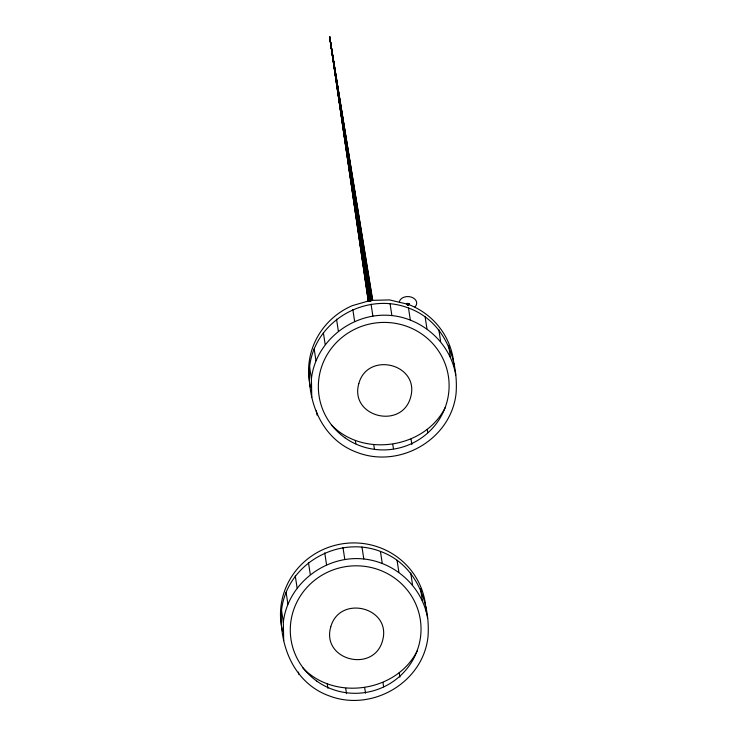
<?xml version="1.0" encoding="UTF-8"?>
<svg xmlns="http://www.w3.org/2000/svg" width="737" height="737" viewBox="0 0 737 737"><rect width="100%" height="100%" fill="white"/><g stroke="black" fill="none" stroke-linecap="round" stroke-linejoin="round"><path stroke-width="1.11" d="M408.814 303.708C405.875 305.781 406.806 302.382 408.842 304.731C409.615 303.211 407.082 303.018 407.791 305.044M309.595 366.897C314.662 320.973 365.884 291.576 408.501 308.011C443.591 320.678 458.727 358.55 456.065 393.54C450.989 439.473 399.767 468.861 357.15 452.435C322.069 439.759 306.933 401.895 309.595 366.897L311.41 378.781L311.769 397.298M311.41 378.781C315.795 340.264 353.696 311.438 391.881 315.574C423.305 318.891 450.629 343.617 455.706 375.022M281.516 610.3C286.592 564.376 337.813 534.979 380.43 551.414C415.511 564.081 430.648 601.954 427.985 636.943C422.909 682.867 371.697 712.264 329.08 695.829C293.989 683.162 278.853 645.299 281.516 610.3L283.34 622.175L283.69 640.702M283.34 622.175C287.725 583.667 325.625 554.841 363.802 558.978C395.225 562.294 422.559 587.011 427.626 618.426M372.378 299.581C373.539 300.632 366.915 302.142 368.85 300.493M408.344 303.441L407.506 304.989M445.351 407.349C425.102 448.326 363.138 457.907 331.457 424.973M417.271 650.753C396.847 692.126 334.073 701.348 302.575 667.621M408.602 303.552L407.248 304.878M407.211 303.543L408.049 303.386M408.971 303.902L406.879 304.528M408.98 304.538L389.477 299.913L370.481 300.401L352.231 305.671A72.825 70.927 -8.7 0 0 310.176 385.912M409.053 304.114L406.796 304.317M409.053 304.326L406.787 304.095M406.861 303.884L408.842 304.731M407.008 303.699L407.92 304.224A72.825 70.927 -8.7 0 1 453.605 361.508M408.381 304.989L407.469 303.441M309.955 385.423L310.572 387.505M281.875 628.818L282.492 630.909M408.095 305.044L407.754 303.386M372.664 299.913L329.669 36.85L368.251 301.046M372.461 300.106L329.669 36.85L368.343 301.166M372.121 300.318L329.669 36.85L368.583 301.221M371.669 300.53L329.669 36.85L368.961 301.23M371.144 300.742L329.669 36.85L369.43 301.175M448.621 345.386L450.445 357.261M438.819 329.586L440.634 341.471M425.129 316.846L426.953 328.72M427.303 429.413L427.801 432.656M408.501 308.011L410.316 319.886M411.034 439.105L411.854 444.503M390.057 303.69L391.881 315.574M420.551 588.78L422.365 600.664M392.775 444.374L393.438 448.695M370.481 300.401L370.564 300.926L329.669 36.85L369.983 301.074M371.061 304.188L372.885 316.062M410.739 572.99L412.563 584.865M397.059 560.24L398.874 572.124M373.779 444.872L374.433 449.192M352.811 309.457L354.626 321.341M399.224 672.817L399.887 677.137M380.43 551.414L382.245 563.289M355.335 440.551L355.833 443.794M336.533 319.149L338.347 331.024M382.954 682.508L383.618 686.829M361.987 547.094L363.802 558.978M323.359 332.59L325.174 344.474M314.165 348.877L315.98 360.762M364.695 687.778L365.524 693.176M342.991 547.591L344.805 559.466M316.366 410.739L317.03 415.06M345.699 688.275L346.528 693.674M324.731 552.861L326.546 564.735M327.256 683.954L327.919 688.275M308.462 562.552L310.277 574.427M295.279 575.993L297.094 587.877M298.43 672.098L298.761 674.254M286.094 592.281L287.909 604.165M453.891 363.148L453.946 366.409M425.811 606.542L425.894 610.909M399.288 302.096A8.743 6.412 2.2 0 1 411.182 297.066A8.743 6.412 2.2 0 1 414.986 306.924M282.096 629.315A72.825 70.927 -8.7 0 1 341.305 543.98A72.825 70.927 -8.7 0 1 425.525 604.911M358.818 383.544C349.292 416.875 401.656 430.076 410.61 397.344C420.127 364.014 367.763 350.812 358.818 383.544M330.738 626.947C321.212 660.278 373.585 673.48 382.531 640.748C392.056 607.417 339.683 594.215 330.738 626.947M344.916 437.76A65.418 63.714 -8.7 0 0 448.704 392.793A65.418 63.714 -8.7 0 0 357.583 327.937A65.418 63.714 -8.7 0 0 344.916 437.76M316.846 681.154A65.418 63.714 -8.7 0 0 420.624 636.197A65.418 63.714 -8.7 0 0 329.513 571.332A65.418 63.714 -8.7 0 0 316.846 681.154"/></g></svg>
